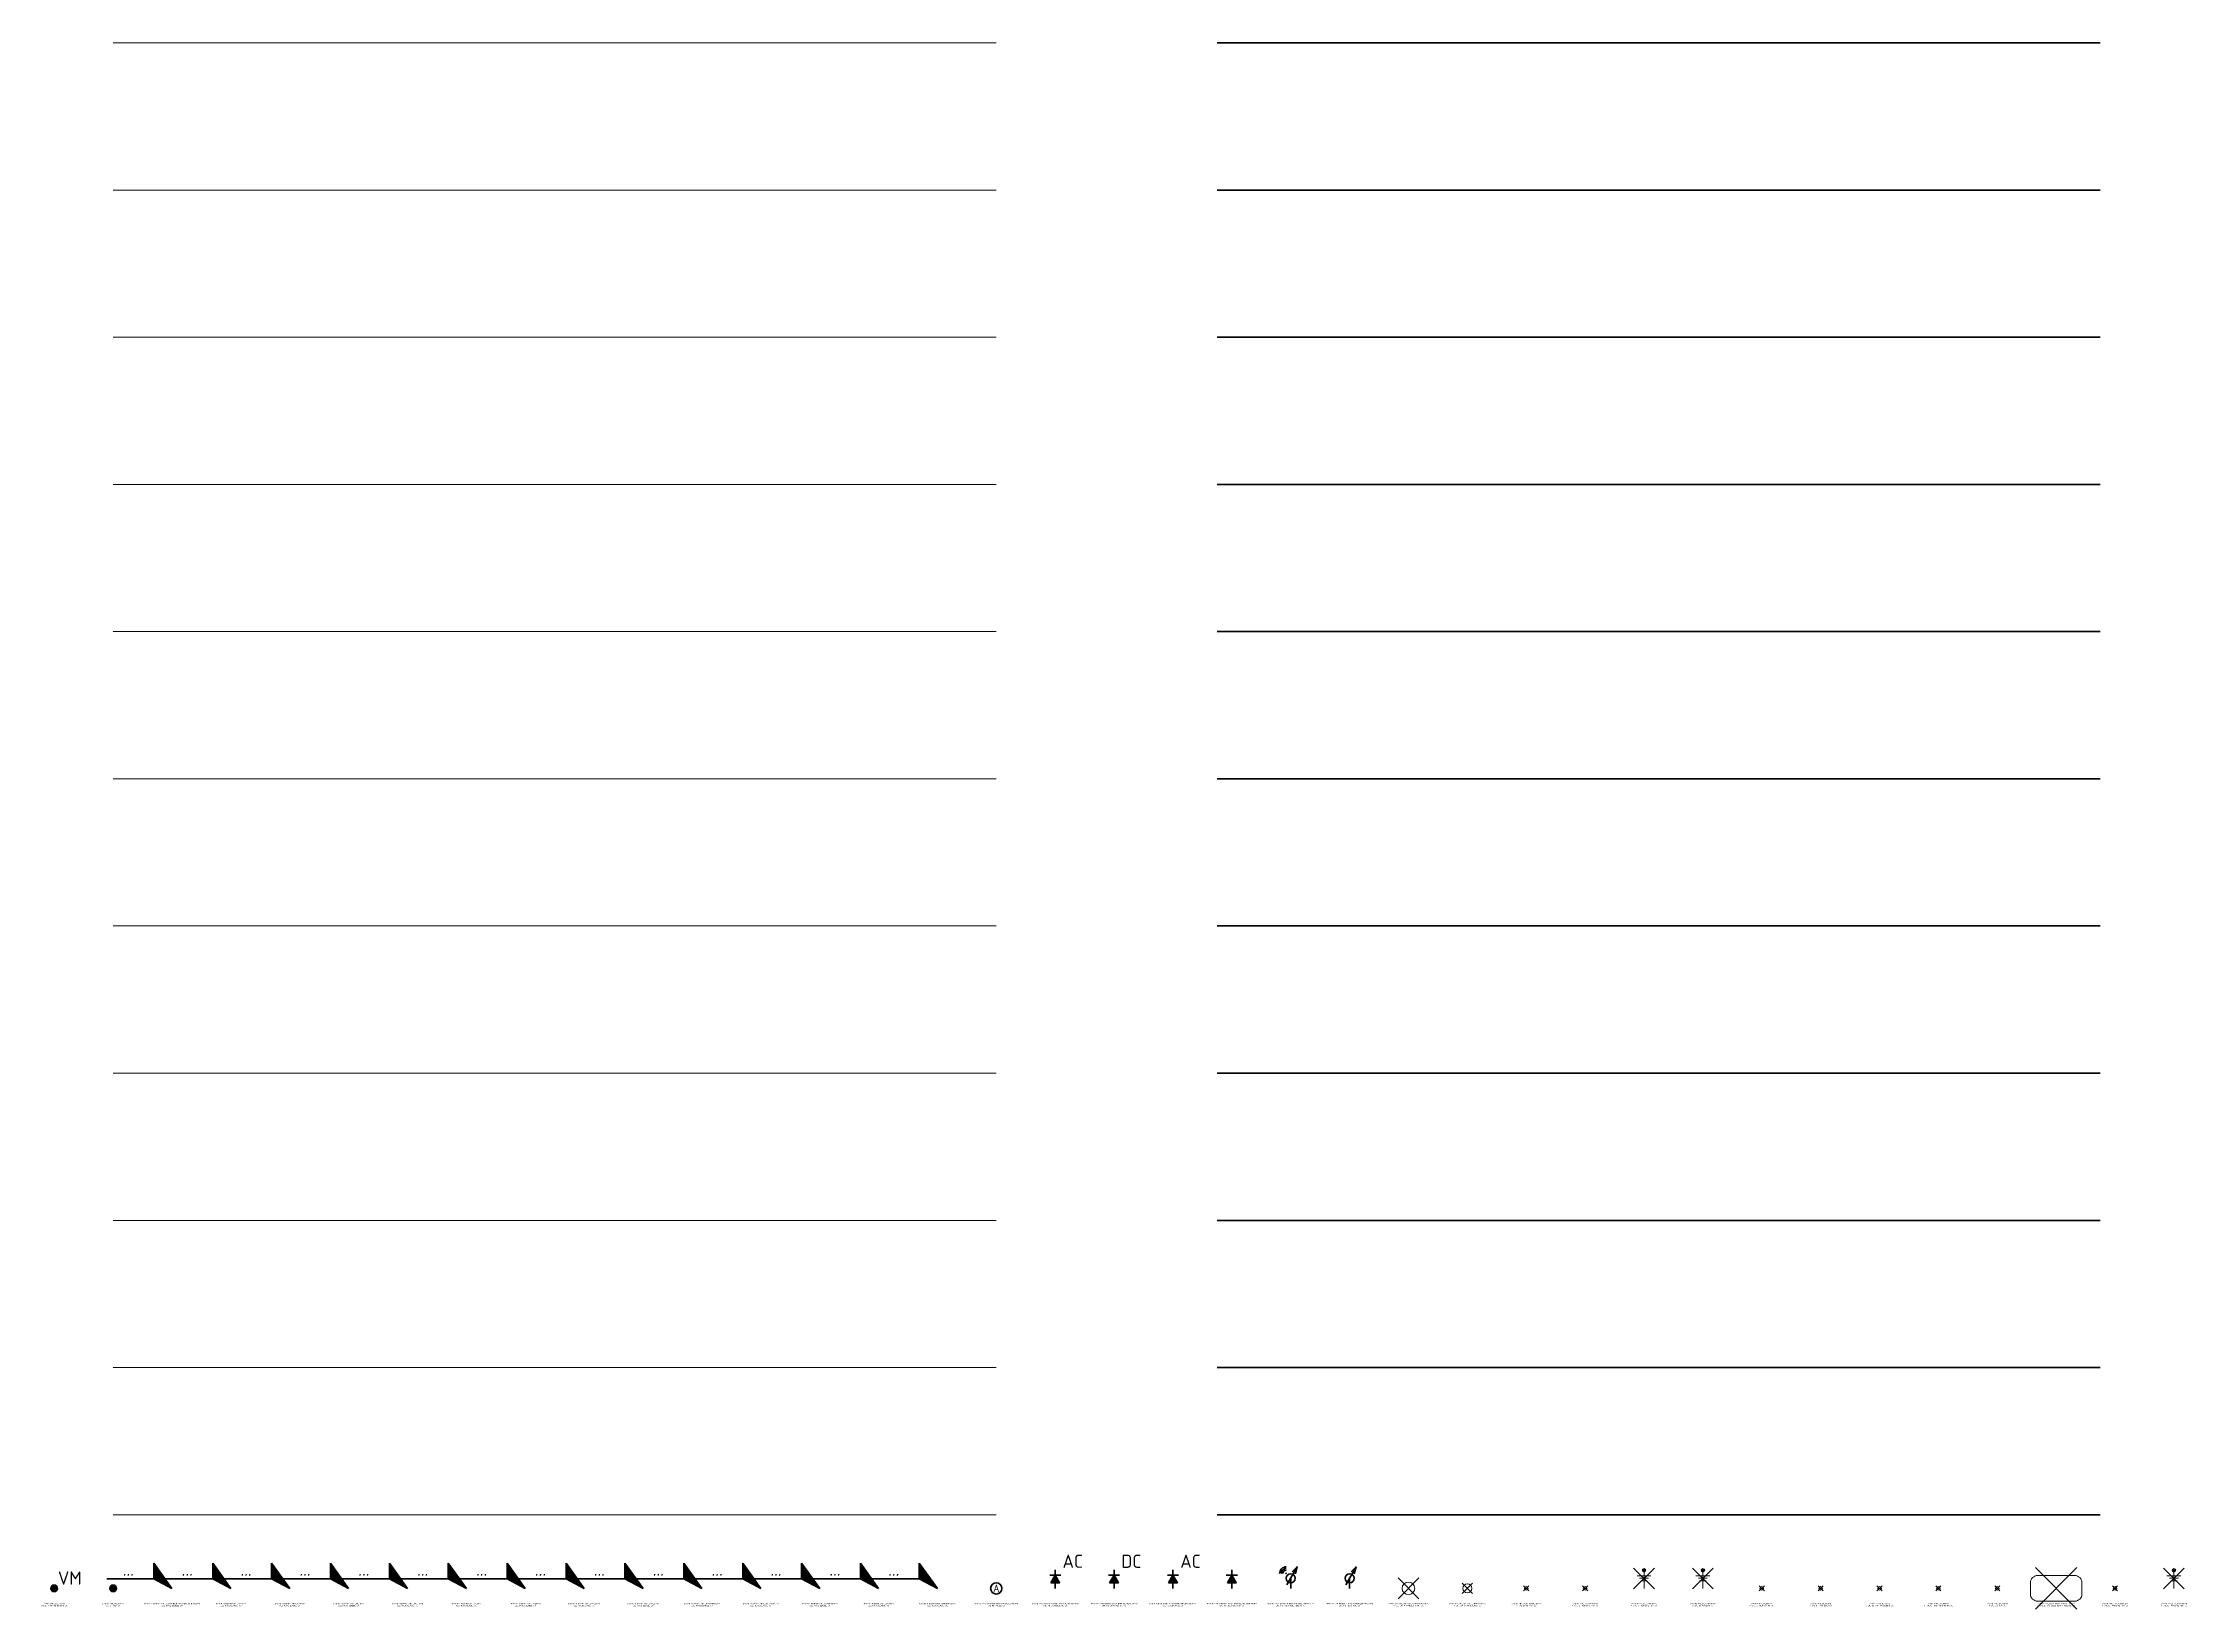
# Model space of a CAD drawing. Header units: metres. Extents: x -170 to 2070, y -13 to 14380.
# Drawn here: x 1190.5 to 1481.5, y -12.8 to 200 of the extents above; entities that cross this region are included whole.
import ezdxf
from ezdxf.enums import TextEntityAlignment as Align

# ---------------------------------------------------------------- set-up
doc = ezdxf.new("R2010")
doc.units = ezdxf.units.M
for name, color, linetype, lineweight in [('B-OI-KL-ET-VERPLAATSEN-G', 7, 'AL-VERPLAATSENVAN-SO', 18), ('B-OI-KL-ET_HS-VERPLAATSEN-G', 7, 'AL-VERPLAATSENVAN-SO', 18), ('B-OI-KL-ET_HS_MANTELBUIS-VERPLAATSEN-G', 7, 'AL-VERPLAATSENVAN-SO', 18), ('B-OI-KL-ET_LS-VERPLAATSEN-G', 7, 'AL-VERPLAATSENVAN-SO', 18), ('B-OI-KL-ET_LS_MANTELBUIS-VERPLAATSEN-G', 7, 'AL-VERPLAATSENVAN-SO', 18), ('B-OI-KL-ET_LSOV-VERPLAATSEN-G', 7, 'AL-VERPLAATSENVAN-SO', 18), ('B-OI-KL-ET_LSOV_MANTELBUIS-VERPLAATSEN-G', 7, 'AL-VERPLAATSENVAN-SO', 18), ('B-OI-KL-ET_MS-VERPLAATSEN-G', 7, 'AL-VERPLAATSENVAN-SO', 18), ('B-OI-KL-ET_MS_MANTELBUIS-VERPLAATSEN-G', 7, 'AL-VERPLAATSENVAN-SO', 18), ('B-OI-KL-ET_OV-VERPLAATSEN-G', 7, 'AL-VERPLAATSENVAN-SO', 18), ('B-OI-KL-ET_OV_MANTELBUIS-VERPLAATSEN-G', 7, 'AL-VERPLAATSENVAN-SO', 18), ('N-OI-KL-ET_OV_MOF-S', 14, 'Continuous', 35), ('N-OI-KL-HOOGTELABEL_BUISLEIDING GEVAARLIJKE INHOUD-S', 7, 'Continuous', 35), ('N-OI-KL-HOOGTELABEL_CHEMIE-S', 7, 'Continuous', 35), ('N-OI-KL-HOOGTELABEL_DATA-S', 7, 'Continuous', 35), ('N-OI-KL-HOOGTELABEL_ET_HS-S', 7, 'Continuous', 35), ('N-OI-KL-HOOGTELABEL_ET_LHS-S', 7, 'Continuous', 35), ('N-OI-KL-HOOGTELABEL_ET_LS-S', 7, 'Continuous', 35), ('N-OI-KL-HOOGTELABEL_ET_MS-S', 7, 'Continuous', 35), ('N-OI-KL-HOOGTELABEL_GAS_HD-S', 40, 'Continuous', 35), ('N-OI-KL-HOOGTELABEL_GAS_LD-S', 40, 'Continuous', 35), ('N-OI-KL-HOOGTELABEL_PERSLEIDING-S', 7, 'Continuous', 35), ('N-OI-KL-HOOGTELABEL_VRIJVERVAL-S', 7, 'Continuous', 35), ('N-OI-KL-HOOGTELABEL_WARMTENET-S', 7, 'Continuous', 35), ('N-OI-KL-HOOGTELABEL_WATER-S', 7, 'Continuous', 35), ('N-OI-KL-HOOGTELABEL_WEESLEIDING-S', 7, 'Continuous', 35), ('N-OI-KL-KATHODISCHE BESCHERMING_ANODE-S', 7, 'Continuous', 35), ('N-OI-KL-KATHODISCHE BESCHERMING_DRAINAGE-S', 7, 'Continuous', 35), ('N-OI-KL-KATHODISCHE BESCHERMING_GELIJKRICHTER-S', 7, 'Continuous', 35), ('N-OI-KL-KATHODISCHE BESCHERMING_MEETPAAL-S', 7, 'Continuous', 35), ('R-OI-KL-ET-VERPLAATSEN-G', 7, 'AL-VERPLAATSENNAAR-SO', 35), ('R-OI-KL-ET_HS-VERPLAATSEN-G', 7, 'AL-VERPLAATSENNAAR-SO', 35), ('R-OI-KL-ET_HS_MANTELBUIS-VERPLAATSEN-G', 10, 'AL-VERPLAATSENNAAR-SO', 70), ('R-OI-KL-ET_LS-VERPLAATSEN-G', 7, 'AL-VERPLAATSENNAAR-SO', 35), ('R-OI-KL-ET_LS_MANTELBUIS-VERPLAATSEN-G', 10, 'AL-VERPLAATSENNAAR-SO', 70), ('R-OI-KL-ET_LSOV-VERPLAATSEN-G', 7, 'AL-VERPLAATSENNAAR-SO', 35), ('R-OI-KL-ET_LSOV_MANTELBUIS-VERPLAATSEN-G', 10, 'AL-VERPLAATSENNAAR-SO', 70), ('R-OI-KL-ET_MS-VERPLAATSEN-G', 7, 'AL-VERPLAATSENNAAR-SO', 35), ('R-OI-KL-ET_MS_MANTELBUIS-VERPLAATSEN-G', 10, 'AL-VERPLAATSENNAAR-SO', 70), ('R-OI-KL-ET_OV-VERPLAATSEN-G', 7, 'AL-VERPLAATSENNAAR-SO', 35), ('R-OI-KL-ET_OV_MANTELBUIS-VERPLAATSEN-G', 10, 'AL-VERPLAATSENNAAR-SO', 70), ('V-OI-KL-DATA_TELECOM_AANSLUITPUNT-S', 3, 'Continuous', 18), ('V-OI-KL-DATA_TELECOM_APPENDAGE-S', 3, 'Continuous', 18), ('V-OI-KL-DATA_TELECOM_MOF-S', 3, 'Continuous', 18), ('V-OI-KL-ET_HS_AARDING-S', 7, 'Continuous', 18), ('V-OI-KL-ET_HS_MOF-S', 10, 'Continuous', 18), ('V-OI-KL-ET_HS_OLIEDRUKINSTALLATIE-S', 7, 'Continuous', 18), ('V-OI-KL-ET_LHS_AARDING-S', 7, 'Continuous', 18)]:
    doc.layers.add(name, color=color, linetype=linetype, lineweight=lineweight)
doc.layers.add('X-XX-AL-T18', color=7, linetype='Continuous')
doc.styles.add('NLCS-ISO', font='NLCS-ISO.ttf')
doc.styles.add('NLCS-ISO-M1000-T18', font='NLCS-ISO.ttf', dxfattribs={"height": 1.8})
doc.linetypes.add('AL-VERPLAATSENNAAR-SO', pattern='A,2,-1,[1,verplaatsennaar.shx,S=5,R=0,X=0,Y=0],-1', length=4)
doc.linetypes.add('AL-VERPLAATSENVAN-SO', pattern='A,2,-1,[1,verplaatsenvan.shx,S=3,R=0,X=0,Y=0],-1', length=4)

# ---------------------------------------------------------------- blocks, each defined once
blk = doc.blocks.new('SKL-ET_MOF_VERBINDING-SO')
h = blk.add_hatch(color=256)
h.dxf.hatch_style = 1
edge = h.paths.add_edge_path()
edge.add_arc((0, 0), 0.45, 0, 360)
blk.add_circle((0, 0), 0.45)
at = {"insert": (0.5, 0.5), "char_height": 1.8, "attachment_point": 7, "style": 'NLCS-ISO'}
blk.add_mtext_dynamic_manual_height_columns('VM', width=1.9578, gutter_width=1.8, heights=[0], dxfattribs=at)
blk = doc.blocks.new('SKL-ET_MOF-SO')
h = blk.add_hatch(color=256)
h.dxf.hatch_style = 1
edge = h.paths.add_edge_path()
edge.add_arc((0, 0), 0.45, 0, 360)
blk.add_circle((0, 0), 0.45)
at = {"style": 'NLCS-ISO'}
blk.add_attdef('TYPE', (0.5, 0.5), '', height=1.8, dxfattribs=at)
blk = doc.blocks.new('SZZ-HOOGTELABEL-SO')
h = blk.add_hatch(color=256)
h.dxf.hatch_style = 1
h.paths.add_polyline_path([(-2.46, 3.44), (-2.46, 1.31), (0, 0)])
for p, q in [((-2.46, 1.31), (-2.46, 3.44)), ((-2.46, 3.44), (0, 0)), ((-2.46, 1.31), (-8.84, 1.31)), ((0, 0), (-2.46, 1.31))]:
    blk.add_line(p, q)
at = {"style": 'NLCS-ISO', "oblique": 13.5}
blk.add_attdef('...', text='', height=1.8, dxfattribs=at).set_placement((-5.96, 2.61), align=Align.MIDDLE)
blk = doc.blocks.new('SKL-KB_ANODE-SO')
blk.add_lwpolyline([(0, 0.77, 1), (0, -0.77, 1)], format="xyb", close=True)
at = {"insert": (0, 0), "char_height": 1, "attachment_point": 5, "style": 'NLCS-ISO-M1000-T18'}
blk.add_mtext_dynamic_manual_height_columns('A', width=1.5206, gutter_width=0.036, heights=[0], dxfattribs=at)
at = {"style": 'NLCS-ISO'}
blk.add_attdef('TYPE', (1, 0.78), '', height=1.8, dxfattribs=at)
blk = doc.blocks.new('SKL-KB_DRAINAGE_AC-SO')
h = blk.add_hatch(color=256)
h.dxf.hatch_style = 1
h.paths.add_polyline_path([(0.6, 0.75), (0, 1.78), (-0.6, 0.75)])
at = {"flags": 128}
for points in [[(-0.75, 1.78), (0, 1.78)], [(0, 2.53), (0, 1.78)], [(0, 1.78), (0.75, 1.78)], [(0, 0.75), (0, 0)]]:
    blk.add_lwpolyline(points, dxfattribs=at)
blk.add_lwpolyline([(-0.6, 0.75), (0, 1.78), (0.6, 0.75)], close=True, dxfattribs=at)
at = {"insert": (1, 2.78), "char_height": 1.8, "attachment_point": 7, "style": 'NLCS-ISO'}
blk.add_mtext_dynamic_manual_height_columns('AC', width=4.2281, gutter_width=12.5, heights=[0], dxfattribs=at)
blk = doc.blocks.new('SKL-KB_DRAINAGE_DC-SO')
h = blk.add_hatch(color=256)
h.dxf.hatch_style = 1
h.paths.add_polyline_path([(0.6, 0.75), (0, 1.78), (-0.6, 0.75)])
at = {"flags": 128}
for points in [[(-0.75, 1.78), (0, 1.78)], [(0, 2.53), (0, 1.78)], [(0, 1.78), (0.75, 1.78)], [(0, 0.75), (0, 0)]]:
    blk.add_lwpolyline(points, dxfattribs=at)
blk.add_lwpolyline([(-0.6, 0.75), (0, 1.78), (0.6, 0.75)], close=True, dxfattribs=at)
at = {"insert": (1, 2.78), "char_height": 1.8, "attachment_point": 7, "style": 'NLCS-ISO'}
blk.add_mtext_dynamic_manual_height_columns('DC', width=4.2281, gutter_width=12.5, heights=[0], dxfattribs=at)
blk = doc.blocks.new('SKL-KB_DRAINAGE-SO')
h = blk.add_hatch(color=256)
h.dxf.hatch_style = 1
h.paths.add_polyline_path([(0.6, 0.75), (0, 1.78), (-0.6, 0.75)])
at = {"flags": 128}
for points in [[(-0.75, 1.78), (0, 1.78)], [(0, 2.53), (0, 1.78)], [(0, 1.78), (0.75, 1.78)], [(0, 0.75), (0, 0)]]:
    blk.add_lwpolyline(points, dxfattribs=at)
blk.add_lwpolyline([(-0.6, 0.75), (0, 1.78), (0.6, 0.75)], close=True, dxfattribs=at)
at = {"style": 'NLCS-ISO'}
blk.add_attdef('TYPE', (1, 2.78), '', height=1.8, dxfattribs=at)
blk = doc.blocks.new('SKL-KB_GELIJKRICHTER-SO')
h = blk.add_hatch(color=256)
h.dxf.hatch_style = 1
h.paths.add_polyline_path([(0.6, 0.75), (0, 1.78), (-0.6, 0.75)])
at = {"flags": 128}
for points in [[(-0.75, 1.78), (0, 1.78)], [(0, 2.53), (0, 1.78)], [(0, 1.78), (0.75, 1.78)], [(0, 0.75), (0, 0)]]:
    blk.add_lwpolyline(points, dxfattribs=at)
blk.add_lwpolyline([(-0.6, 0.75), (0, 1.78), (0.6, 0.75)], close=True, dxfattribs=at)
at = {"style": 'NLCS-ISO'}
blk.add_attdef('TYPE', (1, 2.78), '', height=1.8, dxfattribs=at)
blk = doc.blocks.new('SKL-KB_MEETPAAL_REMOTE-SO')
for points in [[(-1.51, 2.02, -0.414214), (-0.61, 2.92)], [(-1.28, 2.02, -0.414214), (-0.61, 2.69)], [(-1.05, 2.02, -0.414214), (-0.61, 2.46, -0.414214)]]:
    blk.add_lwpolyline(points, format="xyb")
at = {"flags": 128}
for points in [[(-0.52, 0.46), (0.89, 2.92)], [(0.21, 2.23), (0.89, 2.92), (0.64, 1.98)], [(0, 1.36), (0, 0)]]:
    blk.add_lwpolyline(points, dxfattribs=at)
for points in [[(-0.66, 2.04, -1), (-0.61, 2.04, -1), (-0.66, 2.04, -1.744432)], [(0, 1.97, 1), (0, 0.75, 1)]]:
    blk.add_lwpolyline(points, format="xyb", close=True)
blk = doc.blocks.new('SKL-KB_MEETPAAL-SO')
at = {"flags": 128}
for points in [[(-0.52, 0.46), (0.89, 2.92)], [(0.21, 2.23), (0.89, 2.92), (0.64, 1.98)], [(0, 1.36), (0, 0)]]:
    blk.add_lwpolyline(points, dxfattribs=at)
blk.add_lwpolyline([(0, 1.97, 1), (0, 0.75, 1)], format="xyb", close=True)
blk = doc.blocks.new('V-SKL-DATA_AANSLUITPUNT-SO')
at = {"color": 7}
for points in [[(-1.41, -1.41), (1.41, 1.41)], [(1.41, -1.41), (-1.41, 1.41)]]:
    blk.add_lwpolyline(points, dxfattribs=at)
blk.add_lwpolyline([(0, 0.86, 1), (0, -0.86, 1)], format="xyb", close=True)
blk = doc.blocks.new('V-SKL-DATA_APPENDAGE-SO')
at = {"color": 7}
for points in [[(-0.71, -0.71), (0.71, 0.71)], [(0.71, -0.71), (-0.71, 0.71)]]:
    blk.add_lwpolyline(points, dxfattribs=at)
blk.add_circle((0, 0), 0.625, dxfattribs=at)
blk = doc.blocks.new('V-SKL-DATA_MOF-SO')
for points in [[(-0.35, -0.35), (0.35, 0.35)], [(0.35, -0.35), (-0.35, 0.35)]]:
    blk.add_lwpolyline(points)
blk.add_circle((0, 0), 0.25)
blk = doc.blocks.new('V-SKL-ET_AARDING_MOF-SO')
for points in [[(-0.35, -0.35), (0.35, 0.35)], [(0.35, -0.35), (-0.35, 0.35)]]:
    blk.add_lwpolyline(points)
blk.add_circle((0, 0), 0.25)
blk = doc.blocks.new('V-SKL-ET_AARDING_PEN-SO')
h = blk.add_hatch(color=256)
h.dxf.hatch_style = 1
edge = h.paths.add_edge_path()
edge.add_arc((0, 2.45), 0.25, 0, 180)
edge.add_arc((0, 2.45), 0.25, 180, 360)
for p, q in [((-0.95, 1.7), (0.95, 1.7)), ((-0.6, 1.37), (0.6, 1.37)), ((-0.44, 1.04), (0.44, 1.04)), ((0, 1.7), (0, 2.45)), ((0, 0), (0, 1.7))]:
    blk.add_line(p, q)
at = {"color": 7}
for points in [[(-1.41, -0.06), (1.41, 2.76)], [(1.41, -0.06), (-1.41, 2.76)]]:
    blk.add_lwpolyline(points, dxfattribs=at)
for start, end in [(0, 180), (180, 0)]:
    blk.add_arc((0, 2.45), 0.25, start, end)
blk = doc.blocks.new('V-SKL-ET_AARDING-SO')
h = blk.add_hatch(color=7)
h.dxf.hatch_style = 1
h.paths.add_polyline_path([(0.25, 2.45, 1), (-0.25, 2.45, 1)], flags=16)
at = {"color": 7}
for p, q in [((-0.95, 1.7), (0.95, 1.7)), ((-0.6, 1.37), (0.6, 1.37)), ((-0.44, 1.04), (0.44, 1.04)), ((0, 1.7), (0, 2.45)), ((0, 0), (0, 1.7))]:
    blk.add_line(p, q, dxfattribs=at)
for points in [[(-1.41, -0.06), (1.41, 2.76)], [(1.41, -0.06), (-1.41, 2.76)]]:
    blk.add_lwpolyline(points, dxfattribs=at)
for start, end in [(0, 180), (180, 0)]:
    blk.add_arc((0, 2.45), 0.25, start, end, dxfattribs=at)
blk = doc.blocks.new('V-SKL-ET_MOF_AFTAK-SO')
for points in [[(-0.35, -0.35), (0.35, 0.35)], [(0.35, -0.35), (-0.35, 0.35)]]:
    blk.add_lwpolyline(points)
blk.add_circle((0, 0), 0.25)
blk = doc.blocks.new('V-SKL-ET_MOF_EIND-SO')
for points in [[(-0.35, -0.35), (0.35, 0.35)], [(0.35, -0.35), (-0.35, 0.35)]]:
    blk.add_lwpolyline(points)
blk.add_circle((0, 0), 0.25)
blk = doc.blocks.new('V-SKL-ET_MOF_OVERGANG-SO')
for points in [[(-0.35, -0.35), (0.35, 0.35)], [(0.35, -0.35), (-0.35, 0.35)]]:
    blk.add_lwpolyline(points)
blk.add_circle((0, 0), 0.25)
blk = doc.blocks.new('V-SKL-ET_MOF_VERBINDING-SO')
for points in [[(-0.35, -0.35), (0.35, 0.35)], [(0.35, -0.35), (-0.35, 0.35)]]:
    blk.add_lwpolyline(points)
blk.add_circle((0, 0), 0.25)
blk = doc.blocks.new('V-SKL-ET_MOF-SO')
for points in [[(-0.35, -0.35), (0.35, 0.35)], [(0.35, -0.35), (-0.35, 0.35)]]:
    blk.add_lwpolyline(points)
blk.add_circle((0, 0), 0.25)
blk = doc.blocks.new('V-SKL-ET_HS_OLIEDRUKINSTALLATIE-SO')
at = {"flags": 128}
blk.add_lwpolyline([(-2.5, 1.75), (2.5, 1.75, -0.414214), (3.5, 0.75), (3.5, -0.75, -0.414214), (2.5, -1.75), (-2.5, -1.75, -0.414214), (-3.5, -0.75), (-3.5, 0.75, -0.414214)], format="xyb", close=True, dxfattribs=at)
at = {"color": 7}
for points in [[(-2.83, -2.83), (2.83, 2.83)], [(2.83, -2.83), (-2.83, 2.83)]]:
    blk.add_lwpolyline(points, dxfattribs=at)

msp = doc.modelspace()

# ---------------------------------------------------------------- linework, layer by layer
at = {"layer": 'B-OI-KL-ET-VERPLAATSEN-G'}
msp.add_line((1200, 200), (1320, 200), dxfattribs=at)
at = {"layer": 'B-OI-KL-ET_HS-VERPLAATSEN-G'}
msp.add_line((1200, 20), (1320, 20), dxfattribs=at)
at = {"layer": 'B-OI-KL-ET_HS_MANTELBUIS-VERPLAATSEN-G'}
msp.add_line((1200, 0), (1320, 0), dxfattribs=at)
at = {"layer": 'B-OI-KL-ET_LS-VERPLAATSEN-G'}
msp.add_line((1200, 100), (1320, 100), dxfattribs=at)
at = {"layer": 'B-OI-KL-ET_LS_MANTELBUIS-VERPLAATSEN-G'}
msp.add_line((1200, 40), (1320, 40), dxfattribs=at)
at = {"layer": 'B-OI-KL-ET_LSOV-VERPLAATSEN-G'}
msp.add_line((1200, 80), (1320, 80), dxfattribs=at)
at = {"layer": 'B-OI-KL-ET_LSOV_MANTELBUIS-VERPLAATSEN-G'}
msp.add_line((1200, 60), (1320, 60), dxfattribs=at)
at = {"layer": 'B-OI-KL-ET_MS-VERPLAATSEN-G'}
msp.add_line((1200, 140), (1320, 140), dxfattribs=at)
at = {"layer": 'B-OI-KL-ET_MS_MANTELBUIS-VERPLAATSEN-G'}
msp.add_line((1200, 120), (1320, 120), dxfattribs=at)
at = {"layer": 'B-OI-KL-ET_OV-VERPLAATSEN-G'}
msp.add_line((1200, 180), (1320, 180), dxfattribs=at)
at = {"layer": 'B-OI-KL-ET_OV_MANTELBUIS-VERPLAATSEN-G'}
msp.add_line((1200, 160), (1320, 160), dxfattribs=at)
at = {"layer": 'R-OI-KL-ET-VERPLAATSEN-G'}
msp.add_line((1350, 200), (1470, 200), dxfattribs=at)
at = {"layer": 'R-OI-KL-ET_HS-VERPLAATSEN-G'}
msp.add_line((1350, 20), (1470, 20), dxfattribs=at)
at = {"layer": 'R-OI-KL-ET_HS_MANTELBUIS-VERPLAATSEN-G'}
msp.add_line((1350, 0), (1470, 0), dxfattribs=at)
at = {"layer": 'R-OI-KL-ET_LS-VERPLAATSEN-G'}
msp.add_line((1350, 100), (1470, 100), dxfattribs=at)
at = {"layer": 'R-OI-KL-ET_LS_MANTELBUIS-VERPLAATSEN-G'}
msp.add_line((1350, 40), (1470, 40), dxfattribs=at)
at = {"layer": 'R-OI-KL-ET_LSOV-VERPLAATSEN-G'}
msp.add_line((1350, 80), (1470, 80), dxfattribs=at)
at = {"layer": 'R-OI-KL-ET_LSOV_MANTELBUIS-VERPLAATSEN-G'}
msp.add_line((1350, 60), (1470, 60), dxfattribs=at)
at = {"layer": 'R-OI-KL-ET_MS-VERPLAATSEN-G'}
msp.add_line((1350, 140), (1470, 140), dxfattribs=at)
at = {"layer": 'R-OI-KL-ET_MS_MANTELBUIS-VERPLAATSEN-G'}
msp.add_line((1350, 120), (1470, 120), dxfattribs=at)
at = {"layer": 'R-OI-KL-ET_OV-VERPLAATSEN-G'}
msp.add_line((1350, 180), (1470, 180), dxfattribs=at)
at = {"layer": 'R-OI-KL-ET_OV_MANTELBUIS-VERPLAATSEN-G'}
msp.add_line((1350, 160), (1470, 160), dxfattribs=at)

# ---------------------------------------------------------------- block references
at = {"layer": 'N-OI-KL-ET_OV_MOF-S'}
for name, p in [('SKL-ET_MOF_VERBINDING-SO', (1192, -10)), ('SKL-ET_MOF-SO', (1200, -10))]:
    msp.add_blockref(name, p, dxfattribs=at)
at = {"layer": 'N-OI-KL-HOOGTELABEL_BUISLEIDING GEVAARLIJKE INHOUD-S'}
msp.add_blockref('SZZ-HOOGTELABEL-SO', (1208, -10), dxfattribs=at).add_auto_attribs({'...': '...'})
at = {"layer": 'N-OI-KL-HOOGTELABEL_CHEMIE-S'}
msp.add_blockref('SZZ-HOOGTELABEL-SO', (1216, -10), dxfattribs=at).add_auto_attribs({'...': '...'})
at = {"layer": 'N-OI-KL-HOOGTELABEL_DATA-S'}
msp.add_blockref('SZZ-HOOGTELABEL-SO', (1224, -10), dxfattribs=at).add_auto_attribs({'...': '...'})
at = {"layer": 'N-OI-KL-HOOGTELABEL_ET_HS-S'}
msp.add_blockref('SZZ-HOOGTELABEL-SO', (1232, -10), dxfattribs=at).add_auto_attribs({'...': '...'})
at = {"layer": 'N-OI-KL-HOOGTELABEL_ET_LHS-S'}
msp.add_blockref('SZZ-HOOGTELABEL-SO', (1240, -10), dxfattribs=at).add_auto_attribs({'...': '...'})
at = {"layer": 'N-OI-KL-HOOGTELABEL_ET_LS-S'}
msp.add_blockref('SZZ-HOOGTELABEL-SO', (1248, -10), dxfattribs=at).add_auto_attribs({'...': '...'})
at = {"layer": 'N-OI-KL-HOOGTELABEL_ET_MS-S'}
msp.add_blockref('SZZ-HOOGTELABEL-SO', (1256, -10), dxfattribs=at).add_auto_attribs({'...': '...'})
at = {"layer": 'N-OI-KL-HOOGTELABEL_GAS_HD-S'}
msp.add_blockref('SZZ-HOOGTELABEL-SO', (1264, -10), dxfattribs=at).add_auto_attribs({'...': '...'})
at = {"layer": 'N-OI-KL-HOOGTELABEL_GAS_LD-S'}
msp.add_blockref('SZZ-HOOGTELABEL-SO', (1272, -10), dxfattribs=at).add_auto_attribs({'...': '...'})
at = {"layer": 'N-OI-KL-HOOGTELABEL_PERSLEIDING-S'}
msp.add_blockref('SZZ-HOOGTELABEL-SO', (1280, -10), dxfattribs=at).add_auto_attribs({'...': '...'})
at = {"layer": 'N-OI-KL-HOOGTELABEL_VRIJVERVAL-S'}
msp.add_blockref('SZZ-HOOGTELABEL-SO', (1288, -10), dxfattribs=at).add_auto_attribs({'...': '...'})
at = {"layer": 'N-OI-KL-HOOGTELABEL_WARMTENET-S'}
msp.add_blockref('SZZ-HOOGTELABEL-SO', (1296, -10), dxfattribs=at).add_auto_attribs({'...': '...'})
at = {"layer": 'N-OI-KL-HOOGTELABEL_WATER-S'}
msp.add_blockref('SZZ-HOOGTELABEL-SO', (1304, -10), dxfattribs=at).add_auto_attribs({'...': '...'})
at = {"layer": 'N-OI-KL-HOOGTELABEL_WEESLEIDING-S'}
msp.add_blockref('SZZ-HOOGTELABEL-SO', (1312, -10), dxfattribs=at).add_auto_attribs({'...': '...'})
at = {"layer": 'N-OI-KL-KATHODISCHE BESCHERMING_ANODE-S'}
msp.add_blockref('SKL-KB_ANODE-SO', (1320, -10), dxfattribs=at)
at = {"layer": 'N-OI-KL-KATHODISCHE BESCHERMING_DRAINAGE-S'}
for name, p in [('SKL-KB_DRAINAGE_AC-SO', (1328, -10)), ('SKL-KB_DRAINAGE_DC-SO', (1336, -10))]:
    msp.add_blockref(name, p, dxfattribs=at)
msp.add_blockref('SKL-KB_DRAINAGE-SO', (1344, -10), dxfattribs=at).add_auto_attribs({'TYPE': 'AC'})
at = {"layer": 'N-OI-KL-KATHODISCHE BESCHERMING_GELIJKRICHTER-S'}
msp.add_blockref('SKL-KB_GELIJKRICHTER-SO', (1352, -10), dxfattribs=at)
at = {"layer": 'N-OI-KL-KATHODISCHE BESCHERMING_MEETPAAL-S'}
for name, p in [('SKL-KB_MEETPAAL_REMOTE-SO', (1360, -10)), ('SKL-KB_MEETPAAL-SO', (1368, -10))]:
    msp.add_blockref(name, p, dxfattribs=at)
at = {"layer": 'V-OI-KL-DATA_TELECOM_AANSLUITPUNT-S'}
msp.add_blockref('V-SKL-DATA_AANSLUITPUNT-SO', (1376, -10), dxfattribs=at)
at = {"layer": 'V-OI-KL-DATA_TELECOM_APPENDAGE-S'}
msp.add_blockref('V-SKL-DATA_APPENDAGE-SO', (1384, -10), dxfattribs=at)
at = {"layer": 'V-OI-KL-DATA_TELECOM_MOF-S'}
msp.add_blockref('V-SKL-DATA_MOF-SO', (1392, -10), dxfattribs=at)
at = {"layer": 'V-OI-KL-ET_HS_AARDING-S'}
for name, p in [('V-SKL-ET_AARDING_PEN-SO', (1408, -10)), ('V-SKL-ET_AARDING-SO', (1416, -10)), ('V-SKL-ET_AARDING_MOF-SO', (1400, -10))]:
    msp.add_blockref(name, p, dxfattribs=at)
at = {"layer": 'V-OI-KL-ET_HS_MOF-S'}
for name, p in [('V-SKL-ET_MOF_AFTAK-SO', (1424, -10)), ('V-SKL-ET_MOF_EIND-SO', (1432, -10)), ('V-SKL-ET_MOF_OVERGANG-SO', (1440, -10)), ('V-SKL-ET_MOF_VERBINDING-SO', (1448, -10)), ('V-SKL-ET_MOF-SO', (1456, -10))]:
    msp.add_blockref(name, p, dxfattribs=at)
at = {"layer": 'V-OI-KL-ET_HS_OLIEDRUKINSTALLATIE-S'}
msp.add_blockref('V-SKL-ET_HS_OLIEDRUKINSTALLATIE-SO', (1464, -10), dxfattribs=at)
at = {"layer": 'V-OI-KL-ET_LHS_AARDING-S'}
for name, p in [('V-SKL-ET_AARDING_PEN-SO', (1480, -10)), ('V-SKL-ET_AARDING_MOF-SO', (1472, -10))]:
    msp.add_blockref(name, p, dxfattribs=at)

# ---------------------------------------------------------------- texts
at = {"layer": 'X-XX-AL-T18', "char_height": 0.18, "attachment_point": 2, "style": 'NLCS-ISO'}
for s, insert in [(['SKL-ET_MOF_VERBINDING-SO'], (1192, -12.25)), (['N-OI-KL-ET_OV_MOF-S'], (1192, -12)), (['N-OI-KL-ET_OV_MOF-S'], (1200, -12)), (['SKL-ET_MOF-SO'], (1200, -12.25)), (['N-OI-KL-HOOGTELABEL_BUISLEIDING GEVAARLIJKE INHOUD-S'], (1208, -12)), (['SZZ-HOOGTELABEL-SO'], (1208, -12.25)), (['N-OI-KL-HOOGTELABEL_CHEMIE-S'], (1216, -12)), (['SZZ-HOOGTELABEL-SO'], (1216, -12.25)), (['N-OI-KL-HOOGTELABEL_DATA-S'], (1224, -12)), (['SZZ-HOOGTELABEL-SO'], (1224, -12.25)), (['N-OI-KL-HOOGTELABEL_ET_HS-S'], (1232, -12)), (['SZZ-HOOGTELABEL-SO'], (1232, -12.25)), (['N-OI-KL-HOOGTELABEL_ET_LHS-S'], (1240, -12)), (['SZZ-HOOGTELABEL-SO'], (1240, -12.25)), (['N-OI-KL-HOOGTELABEL_ET_LS-S'], (1248, -12)), (['SZZ-HOOGTELABEL-SO'], (1248, -12.25)), (['N-OI-KL-HOOGTELABEL_ET_MS-S'], (1256, -12)), (['SZZ-HOOGTELABEL-SO'], (1256, -12.25)), (['N-OI-KL-HOOGTELABEL_GAS_HD-S'], (1264, -12)), (['SZZ-HOOGTELABEL-SO'], (1264, -12.25)), (['N-OI-KL-HOOGTELABEL_GAS_LD-S'], (1272, -12)), (['SZZ-HOOGTELABEL-SO'], (1272, -12.25)), (['N-OI-KL-HOOGTELABEL_PERSLEIDING-S'], (1280, -12)), (['SZZ-HOOGTELABEL-SO'], (1280, -12.25)), (['N-OI-KL-HOOGTELABEL_VRIJVERVAL-S'], (1288, -12)), (['SZZ-HOOGTELABEL-SO'], (1288, -12.25)), (['N-OI-KL-HOOGTELABEL_WARMTENET-S'], (1296, -12)), (['SZZ-HOOGTELABEL-SO'], (1296, -12.25)), (['N-OI-KL-HOOGTELABEL_WATER-S'], (1304, -12)), (['SZZ-HOOGTELABEL-SO'], (1304, -12.25)), (['N-OI-KL-HOOGTELABEL_WEESLEIDING-S'], (1312, -12)), (['SZZ-HOOGTELABEL-SO'], (1312, -12.25)), (['N-OI-KL-KATHODISCHE BESCHERMING_ANODE-S'], (1320, -12)), (['SKL-KB_ANODE-SO'], (1320, -12.25)), (['N-OI-KL-KATHODISCHE BESCHERMING_DRAINAGE-S'], (1328, -12)), (['SKL-KB_DRAINAGE_AC-SO'], (1328, -12.25)), (['N-OI-KL-KATHODISCHE BESCHERMING_DRAINAGE-S'], (1336, -12)), (['SKL-KB_DRAINAGE_DC-SO'], (1336, -12.25)), (['N-OI-KL-KATHODISCHE BESCHERMING_DRAINAGE-S'], (1344, -12)), (['SKL-KB_DRAINAGE-SO'], (1344, -12.25)), (['N-OI-KL-KATHODISCHE BESCHERMING_GELIJKRICHTER-S'], (1352, -12)), (['SKL-KB_GELIJKRICHTER-SO'], (1352, -12.25)), (['N-OI-KL-KATHODISCHE BESCHERMING_MEETPAAL-S'], (1360, -12)), (['SKL-KB_MEETPAAL_REMOTE-SO'], (1360, -12.25)), (['N-OI-KL-KATHODISCHE BESCHERMING_MEETPAAL-S'], (1368, -12)), (['SKL-KB_MEETPAAL-SO'], (1368, -12.25)), (['V-OI-KL-DATA_TELECOM_AANSLUITPUNT-S'], (1376, -12)), (['V-SKL-DATA_AANSLUITPUNT-SO'], (1376, -12.25)), (['V-OI-KL-DATA_TELECOM_APPENDAGE-S'], (1384, -12)), (['V-SKL-DATA_APPENDAGE-SO'], (1384, -12.25)), (['V-OI-KL-DATA_TELECOM_MOF-S'], (1392, -12)), (['V-SKL-DATA_MOF-SO'], (1392, -12.25)), (['V-SKL-ET_AARDING_MOF-SO'], (1400, -12.25)), (['V-OI-KL-ET_HS_AARDING-S'], (1400, -12)), (['V-SKL-ET_AARDING_PEN-SO'], (1408, -12.25)), (['V-OI-KL-ET_HS_AARDING-S'], (1408, -12)), (['V-OI-KL-ET_HS_AARDING-S'], (1416, -12)), (['V-SKL-ET_AARDING-SO'], (1416, -12.25)), (['V-SKL-ET_MOF_AFTAK-SO'], (1424, -12.25)), (['V-OI-KL-ET_HS_MOF-S'], (1424, -12)), (['V-SKL-ET_MOF_EIND-SO'], (1432, -12.25)), (['V-OI-KL-ET_HS_MOF-S'], (1432, -12)), (['V-SKL-ET_MOF_OVERGANG-SO'], (1440, -12.25)), (['V-OI-KL-ET_HS_MOF-S'], (1440, -12)), (['V-SKL-ET_MOF_VERBINDING-SO'], (1448, -12.25)), (['V-OI-KL-ET_HS_MOF-S'], (1448, -12)), (['V-OI-KL-ET_HS_MOF-S'], (1456, -12)), (['V-SKL-ET_MOF-SO'], (1456, -12.25)), (['V-OI-KL-ET_HS_OLIEDRUKINSTALLATIE-S'], (1464, -12)), (['V-SKL-ET_HS_OLIEDRUKINSTALLATIE-SO'], (1464, -12.25)), (['V-OI-KL-ET_LHS_AARDING-S'], (1472, -12)), (['V-SKL-ET_AARDING_MOF-SO'], (1472, -12.25)), (['V-OI-KL-ET_LHS_AARDING-S'], (1480, -12)), (['V-SKL-ET_AARDING_PEN-SO'], (1480, -12.25))]:
    msp.add_mtext_static_columns(s, width=150, gutter_width=0, height=0.025, dxfattribs=dict(at, insert=insert))

doc.saveas('drawing.dxf')
